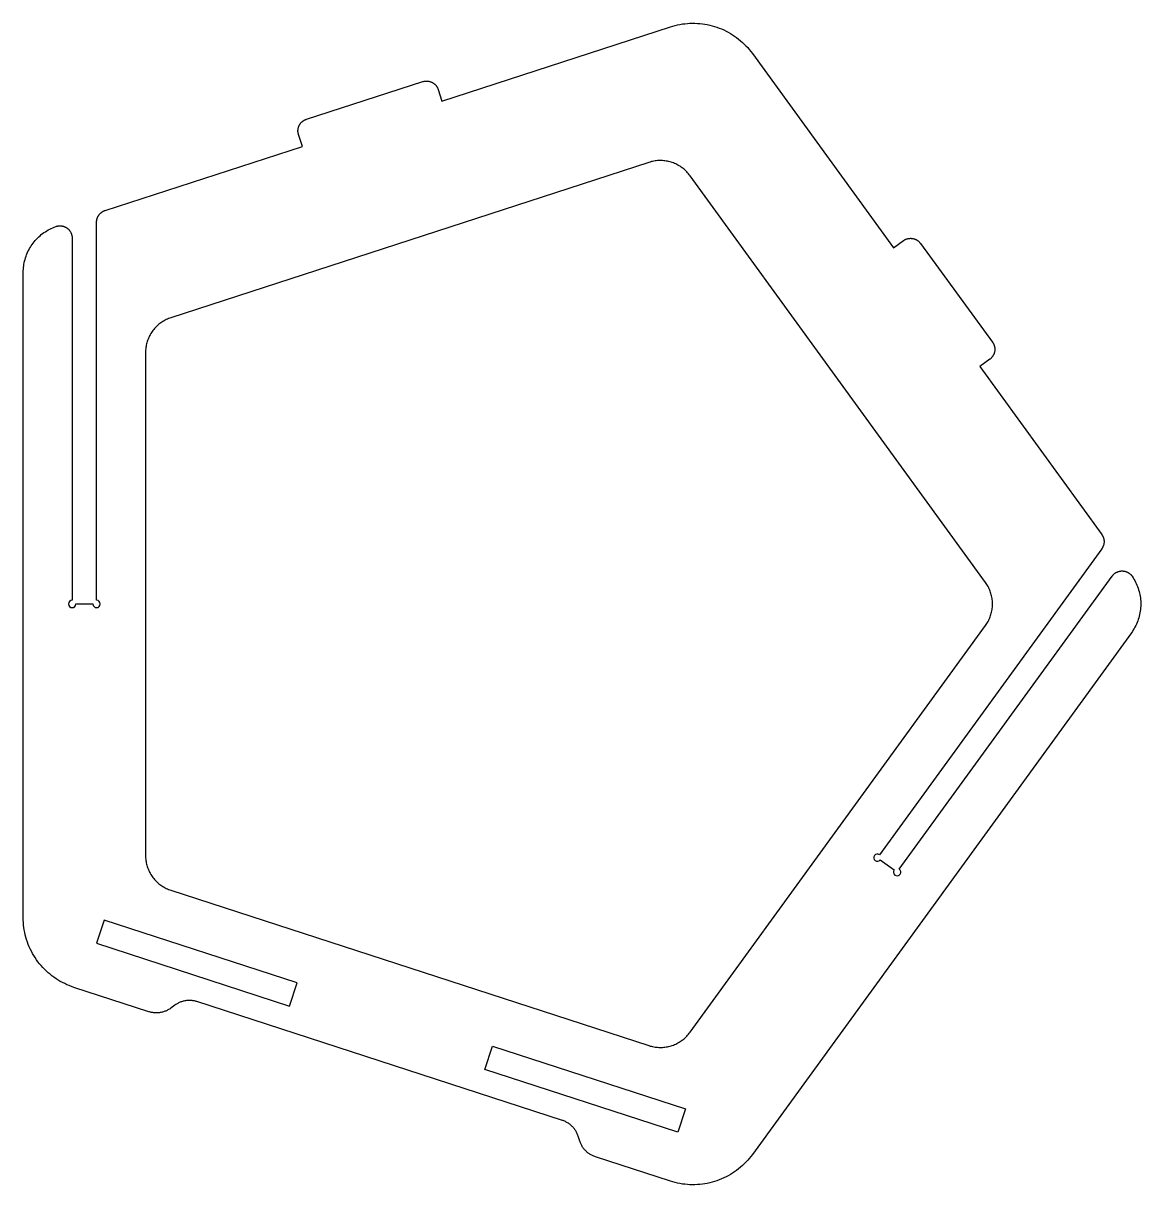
# Model space of a CAD drawing. Extents: x -3751 to -1602, y -44 to 546.
# Drawn here: x -2058.5 to -1601.5, y 70.9 to 545.8 of the extents above; entities that cross this region are included whole.
import ezdxf

# ---------------------------------------------------------------- set-up
doc = ezdxf.new("R2010")
doc.units = 0
doc.layers.add('LAYER_02', color=192, linetype='CONTINUOUS')
doc.layers.add('MAKE2D$VISIBLE$LINES', color=7, linetype='CONTINUOUS')

msp = doc.modelspace()

# ---------------------------------------------------------------- linework, layer by layer
at = {"layer": 'LAYER_02'}
for p, q in [((-1801.64, 489.18), (-1802.13, 489.04)), ((-1801.14, 489.29), (-1801.64, 489.18)), ((-1800.64, 489.39), (-1801.14, 489.29)), ((-1800.14, 489.47), (-1800.64, 489.39)), ((-1799.64, 489.54), (-1800.14, 489.47)), ((-1799.13, 489.59), (-1799.64, 489.54)), ((-1798.62, 489.62), (-1799.13, 489.59)), ((-1798.11, 489.63), (-1798.62, 489.62)), ((-1797.6, 489.62), (-1798.11, 489.63)), ((-1797.09, 489.6), (-1797.6, 489.62)), ((-1796.59, 489.56), (-1797.09, 489.6)), ((-1796.08, 489.51), (-1796.59, 489.56)), ((-1795.57, 489.43), (-1796.08, 489.51)), ((-1795.07, 489.34), (-1795.57, 489.43)), ((-1794.58, 489.24), (-1795.07, 489.34)), ((-1794.08, 489.11), (-1794.58, 489.24)), ((-1802.62, 488.9), (-1998.11, 425.38)), ((-1802.13, 489.04), (-1802.62, 488.9)), ((-1793.59, 488.97), (-1794.08, 489.11)), ((-1793.11, 488.81), (-1793.59, 488.97)), ((-1792.63, 488.64), (-1793.11, 488.81)), ((-1792.16, 488.45), (-1792.63, 488.64)), ((-1791.69, 488.25), (-1792.16, 488.45)), ((-1791.23, 488.02), (-1791.69, 488.25)), ((-1790.78, 487.79), (-1791.23, 488.02)), ((-1790.34, 487.53), (-1790.78, 487.79)), ((-1789.9, 487.27), (-1790.34, 487.53)), ((-1789.48, 486.99), (-1789.9, 487.27)), ((-1789.06, 486.69), (-1789.48, 486.99)), ((-1788.66, 486.38), (-1789.06, 486.69)), ((-1788.27, 486.06), (-1788.66, 486.38)), ((-1787.88, 485.72), (-1788.27, 486.06)), ((-1787.51, 485.37), (-1787.88, 485.72)), ((-1787.15, 485.01), (-1787.51, 485.37)), ((-1786.81, 484.64), (-1787.15, 485.01)), ((-1786.48, 484.25), (-1786.81, 484.64)), ((-1786.16, 483.85), (-1786.48, 484.25)), ((-1785.85, 483.45), (-1786.16, 483.85)), ((-1665.03, 317.15), (-1785.85, 483.45)), ((-2003, 422.7), (-2003.38, 422.37)), ((-2002.6, 423.02), (-2003, 422.7)), ((-2002.19, 423.32), (-2002.6, 423.02)), ((-2001.77, 423.61), (-2002.19, 423.32)), ((-2001.34, 423.88), (-2001.77, 423.61)), ((-2000.9, 424.14), (-2001.34, 423.88)), ((-2000.45, 424.39), (-2000.9, 424.14)), ((-2000, 424.62), (-2000.45, 424.39)), ((-1999.54, 424.83), (-2000, 424.62)), ((-1999.07, 425.03), (-1999.54, 424.83)), ((-1998.59, 425.21), (-1999.07, 425.03)), ((-1998.11, 425.38), (-1998.59, 425.21)), ((-2006.81, 417.98), (-2007.03, 417.52)), ((-2006.57, 418.43), (-2006.81, 417.98)), ((-2006.31, 418.87), (-2006.57, 418.43)), ((-2006.04, 419.3), (-2006.31, 418.87)), ((-2005.76, 419.72), (-2006.04, 419.3)), ((-2005.46, 420.13), (-2005.76, 419.72)), ((-2005.14, 420.53), (-2005.46, 420.13)), ((-2004.82, 420.93), (-2005.14, 420.53)), ((-2004.48, 421.31), (-2004.82, 420.93)), ((-2004.12, 421.67), (-2004.48, 421.31)), ((-2003.76, 422.03), (-2004.12, 421.67)), ((-2003.38, 422.37), (-2003.76, 422.03)), ((-2008.34, 413.14), (-2008.4, 412.64)), ((-2008.26, 413.65), (-2008.34, 413.14)), ((-2008.16, 414.15), (-2008.26, 413.65)), ((-2008.05, 414.64), (-2008.16, 414.15)), ((-2007.92, 415.14), (-2008.05, 414.64)), ((-2007.78, 415.63), (-2007.92, 415.14)), ((-2007.62, 416.11), (-2007.78, 415.63)), ((-2007.44, 416.59), (-2007.62, 416.11)), ((-2007.24, 417.06), (-2007.44, 416.59)), ((-2007.03, 417.52), (-2007.24, 417.06)), ((-2008.46, 411.62), (-2008.47, 411.11)), ((-2008.47, 411.11), (-2008.47, 205.56)), ((-2008.44, 412.13), (-2008.46, 411.62)), ((-2008.4, 412.64), (-2008.44, 412.13)), ((-1664.74, 316.74), (-1665.03, 317.15)), ((-1664.46, 316.31), (-1664.74, 316.74)), ((-1664.2, 315.87), (-1664.46, 316.31)), ((-1663.95, 315.43), (-1664.2, 315.87)), ((-1663.71, 314.98), (-1663.95, 315.43)), ((-1663.5, 314.52), (-1663.71, 314.98)), ((-1663.29, 314.05), (-1663.5, 314.52)), ((-1663.11, 313.57), (-1663.29, 314.05)), ((-1662.94, 313.09), (-1663.11, 313.57)), ((-1662.79, 312.61), (-1662.94, 313.09)), ((-1662.65, 312.12), (-1662.79, 312.61)), ((-1662.53, 311.62), (-1662.65, 312.12)), ((-1662.43, 311.12), (-1662.53, 311.62)), ((-1662.34, 310.62), (-1662.43, 311.12)), ((-1662.27, 310.12), (-1662.34, 310.62)), ((-1662.22, 309.61), (-1662.27, 310.12)), ((-1662.18, 309.1), (-1662.22, 309.61)), ((-1662.17, 308.59), (-1662.18, 309.1)), ((-1662.94, 303.58), (-1662.79, 304.07)), ((-1662.79, 304.07), (-1662.65, 304.56)), ((-1662.65, 304.56), (-1662.53, 305.05)), ((-1662.53, 305.05), (-1662.43, 305.55)), ((-1662.43, 305.55), (-1662.34, 306.05)), ((-1662.34, 306.05), (-1662.27, 306.56)), ((-1662.27, 306.56), (-1662.22, 307.06)), ((-1662.22, 307.06), (-1662.18, 307.57)), ((-1662.18, 307.57), (-1662.17, 308.08)), ((-1662.17, 308.08), (-1662.17, 308.59)), ((-1785.85, 133.23), (-1665.03, 299.52)), ((-1665.03, 299.52), (-1664.74, 299.94)), ((-1664.74, 299.94), (-1664.46, 300.36)), ((-1664.46, 300.36), (-1664.2, 300.8)), ((-1664.2, 300.8), (-1663.95, 301.24)), ((-1663.95, 301.24), (-1663.71, 301.7)), ((-1663.71, 301.7), (-1663.5, 302.16)), ((-1663.5, 302.16), (-1663.29, 302.63)), ((-1663.29, 302.63), (-1663.11, 303.1)), ((-1663.11, 303.1), (-1662.94, 303.58)), ((-2008.47, 205.56), (-2008.46, 205.05)), ((-2008.46, 205.05), (-2008.44, 204.54)), ((-2008.44, 204.54), (-2008.4, 204.04)), ((-2008.4, 204.04), (-2008.34, 203.53)), ((-2008.34, 203.53), (-2008.26, 203.03)), ((-2008.26, 203.03), (-2008.16, 202.53)), ((-2008.16, 202.53), (-2008.05, 202.03)), ((-2008.05, 202.03), (-2007.92, 201.54)), ((-2007.92, 201.54), (-2007.78, 201.05)), ((-2007.78, 201.05), (-2007.62, 200.56)), ((-2007.62, 200.56), (-2007.44, 200.09)), ((-2007.44, 200.09), (-2007.24, 199.62)), ((-2007.24, 199.62), (-2007.03, 199.15)), ((-2007.03, 199.15), (-2006.81, 198.7)), ((-2006.81, 198.7), (-2006.57, 198.25)), ((-2006.57, 198.25), (-2006.31, 197.81)), ((-2006.31, 197.81), (-2006.04, 197.37)), ((-2006.04, 197.37), (-2005.76, 196.95)), ((-2005.76, 196.95), (-2005.46, 196.54)), ((-2005.46, 196.54), (-2005.14, 196.14)), ((-2005.14, 196.14), (-2004.82, 195.75)), ((-2004.82, 195.75), (-2004.48, 195.37)), ((-2004.48, 195.37), (-2004.12, 195)), ((-2004.12, 195), (-2003.76, 194.64)), ((-2003.76, 194.64), (-2003.38, 194.3)), ((-2003.38, 194.3), (-2003, 193.97)), ((-2003, 193.97), (-2002.6, 193.66)), ((-2002.6, 193.66), (-2002.19, 193.35)), ((-2002.19, 193.35), (-2001.77, 193.06)), ((-2001.77, 193.06), (-2001.34, 192.79)), ((-2001.34, 192.79), (-2000.9, 192.53)), ((-2000.9, 192.53), (-2000.45, 192.28)), ((-2000.45, 192.28), (-2000, 192.06)), ((-2000, 192.06), (-1999.54, 191.84)), ((-1999.54, 191.84), (-1999.07, 191.64)), ((-1999.07, 191.64), (-1998.59, 191.46)), ((-1998.59, 191.46), (-1998.11, 191.3)), ((-1998.11, 191.3), (-1802.62, 127.78)), ((-2025.38, 179.13), (-2028.47, 169.62)), ((-1946.45, 153.48), (-2025.38, 179.13)), ((-2028.47, 169.62), (-1949.54, 143.97)), ((-1949.54, 143.97), (-1946.45, 153.48)), ((-1786.16, 132.82), (-1785.85, 133.23)), ((-1792.63, 128.03), (-1792.16, 128.22)), ((-1792.16, 128.22), (-1791.69, 128.43)), ((-1791.69, 128.43), (-1791.23, 128.65)), ((-1791.23, 128.65), (-1790.78, 128.89)), ((-1790.78, 128.89), (-1790.34, 129.14)), ((-1790.34, 129.14), (-1789.9, 129.41)), ((-1789.9, 129.41), (-1789.48, 129.69)), ((-1789.48, 129.69), (-1789.06, 129.98)), ((-1789.06, 129.98), (-1788.66, 130.29)), ((-1788.66, 130.29), (-1788.27, 130.62)), ((-1788.27, 130.62), (-1787.88, 130.95)), ((-1787.88, 130.95), (-1787.51, 131.3)), ((-1787.51, 131.3), (-1787.15, 131.66)), ((-1787.15, 131.66), (-1786.81, 132.04)), ((-1786.81, 132.04), (-1786.48, 132.42)), ((-1786.48, 132.42), (-1786.16, 132.82)), ((-1869.73, 118.04), (-1866.64, 127.55)), ((-1866.64, 127.55), (-1787.71, 101.9)), ((-1802.62, 127.78), (-1802.13, 127.63)), ((-1802.13, 127.63), (-1801.64, 127.5)), ((-1801.64, 127.5), (-1801.14, 127.38)), ((-1801.14, 127.38), (-1800.64, 127.28)), ((-1800.64, 127.28), (-1800.14, 127.2)), ((-1800.14, 127.2), (-1799.64, 127.13)), ((-1799.64, 127.13), (-1799.13, 127.09)), ((-1799.13, 127.09), (-1798.62, 127.06)), ((-1798.62, 127.06), (-1798.11, 127.04)), ((-1798.11, 127.04), (-1797.6, 127.05)), ((-1797.6, 127.05), (-1797.09, 127.07)), ((-1797.09, 127.07), (-1796.59, 127.11)), ((-1796.59, 127.11), (-1796.08, 127.17)), ((-1796.08, 127.17), (-1795.57, 127.24)), ((-1795.57, 127.24), (-1795.07, 127.33)), ((-1795.07, 127.33), (-1794.58, 127.44)), ((-1794.58, 127.44), (-1794.08, 127.56)), ((-1794.08, 127.56), (-1793.59, 127.7)), ((-1793.59, 127.7), (-1793.11, 127.86)), ((-1793.11, 127.86), (-1792.63, 128.03)), ((-1790.8, 92.39), (-1869.73, 118.04)), ((-1787.71, 101.9), (-1790.8, 92.39))]:
    msp.add_line(p, q, dxfattribs=at)
at = {"layer": 'MAKE2D$VISIBLE$LINES'}
for p, q in [((-1887.28, 513.96), (-1793.89, 544.31)), ((-1793.89, 544.31), (-1792.91, 544.6)), ((-1792.91, 544.6), (-1791.93, 544.87)), ((-1791.93, 544.87), (-1790.94, 545.1)), ((-1790.94, 545.1), (-1789.94, 545.3)), ((-1789.94, 545.3), (-1788.93, 545.46)), ((-1788.93, 545.46), (-1787.92, 545.59)), ((-1787.92, 545.59), (-1786.91, 545.69)), ((-1786.91, 545.69), (-1785.89, 545.75)), ((-1785.89, 545.75), (-1784.87, 545.77)), ((-1784.87, 545.77), (-1783.85, 545.76)), ((-1783.85, 545.76), (-1782.83, 545.72)), ((-1782.83, 545.72), (-1781.82, 545.64)), ((-1781.82, 545.64), (-1780.8, 545.53)), ((-1780.8, 545.53), (-1779.8, 545.39)), ((-1779.8, 545.39), (-1778.79, 545.2)), ((-1778.79, 545.2), (-1777.8, 544.99)), ((-1777.8, 544.99), (-1776.81, 544.74)), ((-1776.81, 544.74), (-1775.83, 544.46)), ((-1775.83, 544.46), (-1774.86, 544.14)), ((-1774.86, 544.14), (-1773.9, 543.8)), ((-1773.9, 543.8), (-1772.96, 543.42)), ((-1772.96, 543.42), (-1772.03, 543.01)), ((-1772.03, 543.01), (-1771.11, 542.56)), ((-1771.11, 542.56), (-1770.21, 542.09)), ((-1770.21, 542.09), (-1769.32, 541.58)), ((-1769.32, 541.58), (-1768.45, 541.05)), ((-1768.45, 541.05), (-1767.61, 540.49)), ((-1767.61, 540.49), (-1766.78, 539.89)), ((-1766.78, 539.89), (-1765.97, 539.27)), ((-1765.97, 539.27), (-1765.18, 538.63)), ((-1765.18, 538.63), (-1764.42, 537.96)), ((-1764.42, 537.96), (-1763.67, 537.26)), ((-1763.67, 537.26), (-1762.96, 536.53)), ((-1762.96, 536.53), (-1762.26, 535.79)), ((-1762.26, 535.79), (-1761.6, 535.01)), ((-1761.6, 535.01), (-1760.96, 534.22)), ((-1760.96, 534.22), (-1760.34, 533.41)), ((-1760.34, 533.41), (-1702.62, 453.96)), ((-1942.68, 506.52), (-1895.1, 521.89)), ((-1895.1, 521.89), (-1894.94, 521.94)), ((-1894.94, 521.94), (-1894.77, 521.99)), ((-1894.77, 521.99), (-1894.61, 522.02)), ((-1894.61, 522.02), (-1894.44, 522.06)), ((-1894.44, 522.06), (-1894.27, 522.08)), ((-1894.27, 522.08), (-1894.1, 522.1)), ((-1894.1, 522.1), (-1893.93, 522.12)), ((-1893.93, 522.12), (-1893.76, 522.13)), ((-1893.76, 522.13), (-1893.59, 522.13)), ((-1893.59, 522.13), (-1893.42, 522.13)), ((-1893.42, 522.13), (-1893.25, 522.12)), ((-1893.25, 522.12), (-1893.08, 522.11)), ((-1893.08, 522.11), (-1892.91, 522.09)), ((-1892.91, 522.09), (-1892.74, 522.07)), ((-1892.74, 522.07), (-1892.57, 522.03)), ((-1892.57, 522.03), (-1892.4, 522)), ((-1892.4, 522), (-1892.24, 521.96)), ((-1892.24, 521.96), (-1892.08, 521.91)), ((-1892.08, 521.91), (-1891.91, 521.85)), ((-1891.91, 521.85), (-1891.75, 521.79)), ((-1891.75, 521.79), (-1891.59, 521.73)), ((-1891.59, 521.73), (-1891.44, 521.66)), ((-1891.44, 521.66), (-1891.29, 521.58)), ((-1891.29, 521.58), (-1891.14, 521.5)), ((-1891.14, 521.5), (-1890.99, 521.42)), ((-1890.99, 521.42), (-1890.84, 521.33)), ((-1890.84, 521.33), (-1890.7, 521.23)), ((-1890.7, 521.23), (-1890.56, 521.13)), ((-1890.56, 521.13), (-1890.43, 521.03)), ((-1890.43, 521.03), (-1890.3, 520.92)), ((-1890.3, 520.92), (-1890.17, 520.81)), ((-1890.17, 520.81), (-1890.05, 520.69)), ((-1890.05, 520.69), (-1889.93, 520.57)), ((-1889.93, 520.57), (-1889.81, 520.44)), ((-1889.81, 520.44), (-1889.7, 520.31)), ((-1889.7, 520.31), (-1889.59, 520.18)), ((-1889.59, 520.18), (-1889.49, 520.04)), ((-1889.49, 520.04), (-1889.4, 519.9)), ((-1889.4, 519.9), (-1889.3, 519.75)), ((-1889.3, 519.75), (-1889.22, 519.61)), ((-1889.22, 519.61), (-1889.14, 519.46)), ((-1889.14, 519.46), (-1889.06, 519.3)), ((-1889.06, 519.3), (-1888.99, 519.15)), ((-1888.99, 519.15), (-1888.92, 518.99)), ((-1888.92, 518.99), (-1888.86, 518.83)), ((-1888.86, 518.83), (-1888.81, 518.67)), ((-1888.81, 518.67), (-1887.28, 513.96)), ((-1945.91, 503.25), (-1945.86, 503.41)), ((-1945.86, 503.41), (-1945.8, 503.57)), ((-1945.8, 503.57), (-1945.74, 503.73)), ((-1945.74, 503.73), (-1945.67, 503.88)), ((-1945.67, 503.88), (-1945.59, 504.04)), ((-1945.59, 504.04), (-1945.51, 504.19)), ((-1945.51, 504.19), (-1945.43, 504.34)), ((-1945.43, 504.34), (-1945.34, 504.48)), ((-1945.34, 504.48), (-1945.24, 504.62)), ((-1945.24, 504.62), (-1945.14, 504.76)), ((-1945.14, 504.76), (-1945.04, 504.9)), ((-1945.04, 504.9), (-1944.93, 505.03)), ((-1944.93, 505.03), (-1944.81, 505.15)), ((-1944.81, 505.15), (-1944.7, 505.28)), ((-1944.7, 505.28), (-1944.57, 505.4)), ((-1944.57, 505.4), (-1944.45, 505.51)), ((-1944.45, 505.51), (-1944.32, 505.62)), ((-1944.32, 505.62), (-1944.18, 505.73)), ((-1944.18, 505.73), (-1944.05, 505.83)), ((-1944.05, 505.83), (-1943.91, 505.93)), ((-1943.91, 505.93), (-1943.76, 506.02)), ((-1943.76, 506.02), (-1943.61, 506.11)), ((-1943.61, 506.11), (-1943.46, 506.19)), ((-1943.46, 506.19), (-1943.31, 506.26)), ((-1943.31, 506.26), (-1943.16, 506.34)), ((-1943.16, 506.34), (-1943, 506.4)), ((-1943, 506.4), (-1942.84, 506.46)), ((-1942.84, 506.46), (-1942.68, 506.52)), ((-1946.14, 501.91), (-1946.13, 502.08)), ((-1946.14, 501.73), (-1946.14, 501.91)), ((-1946.14, 501.56), (-1946.14, 501.73)), ((-1946.13, 501.39), (-1946.14, 501.56)), ((-1946.13, 502.08), (-1946.12, 502.25)), ((-1946.11, 501.22), (-1946.13, 501.39)), ((-1946.12, 502.25), (-1946.1, 502.42)), ((-1946.09, 501.05), (-1946.11, 501.22)), ((-1946.1, 502.42), (-1946.07, 502.58)), ((-1946.06, 500.89), (-1946.09, 501.05)), ((-1946.07, 502.58), (-1946.04, 502.75)), ((-1946.03, 500.72), (-1946.06, 500.89)), ((-1946.04, 502.75), (-1946.01, 502.92)), ((-1945.99, 500.55), (-1946.03, 500.72)), ((-1946.01, 502.92), (-1945.96, 503.08)), ((-1945.95, 500.39), (-1945.99, 500.55)), ((-1945.96, 503.08), (-1945.91, 503.25)), ((-1945.9, 500.22), (-1945.95, 500.39)), ((-1944.35, 495.42), (-1945.9, 500.22)), ((-2025.02, 469.21), (-1944.35, 495.42)), ((-2028.4, 465.3), (-2028.37, 465.46)), ((-2028.37, 465.46), (-2028.33, 465.63)), ((-2028.33, 465.63), (-2028.29, 465.79)), ((-2028.29, 465.79), (-2028.24, 465.96)), ((-2028.24, 465.96), (-2028.19, 466.12)), ((-2028.19, 466.12), (-2028.13, 466.28)), ((-2028.13, 466.28), (-2028.06, 466.43)), ((-2028.06, 466.43), (-2027.99, 466.59)), ((-2027.99, 466.59), (-2027.92, 466.74)), ((-2027.92, 466.74), (-2027.84, 466.89)), ((-2027.84, 466.89), (-2027.75, 467.04)), ((-2027.75, 467.04), (-2027.66, 467.18)), ((-2027.66, 467.18), (-2027.57, 467.32)), ((-2027.57, 467.32), (-2027.47, 467.46)), ((-2027.47, 467.46), (-2027.36, 467.59)), ((-2027.36, 467.59), (-2027.25, 467.72)), ((-2027.25, 467.72), (-2027.14, 467.85)), ((-2027.14, 467.85), (-2027.02, 467.97)), ((-2027.02, 467.97), (-2026.9, 468.09)), ((-2026.9, 468.09), (-2026.78, 468.2)), ((-2026.78, 468.2), (-2026.65, 468.31)), ((-2026.65, 468.31), (-2026.51, 468.42)), ((-2026.51, 468.42), (-2026.38, 468.52)), ((-2026.38, 468.52), (-2026.24, 468.62)), ((-2026.24, 468.62), (-2026.09, 468.71)), ((-2026.09, 468.71), (-2025.95, 468.8)), ((-2025.95, 468.8), (-2025.8, 468.88)), ((-2025.8, 468.88), (-2025.65, 468.95)), ((-2025.65, 468.95), (-2025.49, 469.03)), ((-2025.49, 469.03), (-2025.34, 469.09)), ((-2025.34, 469.09), (-2025.18, 469.15)), ((-2025.18, 469.15), (-2025.02, 469.21)), ((-2049.42, 460.54), (-2048.84, 460.91)), ((-2048.84, 460.91), (-2048.25, 461.25)), ((-2048.25, 461.25), (-2047.65, 461.58)), ((-2047.65, 461.58), (-2047.04, 461.88)), ((-2047.04, 461.88), (-2046.41, 462.16)), ((-2046.41, 462.16), (-2045.78, 462.42)), ((-2045.78, 462.42), (-2045.14, 462.66)), ((-2045.14, 462.66), (-2044.98, 462.72)), ((-2044.98, 462.72), (-2044.81, 462.77)), ((-2044.81, 462.77), (-2044.64, 462.81)), ((-2044.64, 462.81), (-2044.47, 462.85)), ((-2044.47, 462.85), (-2044.3, 462.88)), ((-2044.3, 462.88), (-2044.13, 462.9)), ((-2044.13, 462.9), (-2043.96, 462.92)), ((-2043.96, 462.92), (-2043.78, 462.94)), ((-2043.78, 462.94), (-2043.61, 462.95)), ((-2043.61, 462.95), (-2043.44, 462.95)), ((-2043.44, 462.95), (-2043.26, 462.94)), ((-2043.26, 462.94), (-2043.09, 462.93)), ((-2043.09, 462.93), (-2042.92, 462.92)), ((-2042.92, 462.92), (-2042.74, 462.89)), ((-2042.74, 462.89), (-2042.57, 462.87)), ((-2042.57, 462.87), (-2042.4, 462.83)), ((-2042.4, 462.83), (-2042.23, 462.79)), ((-2042.23, 462.79), (-2042.07, 462.75)), ((-2042.07, 462.75), (-2041.9, 462.69)), ((-2041.9, 462.69), (-2041.74, 462.64)), ((-2041.74, 462.64), (-2041.57, 462.57)), ((-2041.57, 462.57), (-2041.41, 462.5)), ((-2041.41, 462.5), (-2041.26, 462.43)), ((-2041.26, 462.43), (-2041.1, 462.35)), ((-2041.1, 462.35), (-2040.95, 462.27)), ((-2040.95, 462.27), (-2040.8, 462.18)), ((-2040.8, 462.18), (-2040.66, 462.08)), ((-2040.66, 462.08), (-2040.52, 461.98)), ((-2040.52, 461.98), (-2040.38, 461.87)), ((-2040.38, 461.87), (-2040.24, 461.76)), ((-2040.24, 461.76), (-2040.11, 461.65)), ((-2040.11, 461.65), (-2039.99, 461.53)), ((-2039.99, 461.53), (-2039.86, 461.41)), ((-2039.86, 461.41), (-2039.75, 461.28)), ((-2039.75, 461.28), (-2039.63, 461.15)), ((-2039.63, 461.15), (-2039.52, 461.01)), ((-2039.52, 461.01), (-2039.42, 460.87)), ((-2039.42, 460.87), (-2039.32, 460.73)), ((-2039.32, 460.73), (-2039.23, 460.59)), ((-2028.47, 464.62), (-2028.46, 464.79)), ((-2028.47, 464.45), (-2028.47, 464.62)), ((-2028.47, 309.84), (-2028.47, 464.45)), ((-2028.46, 464.79), (-2028.45, 464.96)), ((-2028.45, 464.96), (-2028.43, 465.13)), ((-2028.43, 465.13), (-2028.4, 465.3)), ((-2054.8, 455.35), (-2054.4, 455.9)), ((-2054.4, 455.9), (-2053.98, 456.44)), ((-2053.98, 456.44), (-2053.54, 456.96)), ((-2053.54, 456.96), (-2053.08, 457.47)), ((-2053.08, 457.47), (-2052.6, 457.96)), ((-2052.6, 457.96), (-2052.11, 458.44)), ((-2052.11, 458.44), (-2051.6, 458.9)), ((-2051.6, 458.9), (-2051.08, 459.34)), ((-2051.08, 459.34), (-2050.54, 459.76)), ((-2050.54, 459.76), (-2049.99, 460.16)), ((-2049.99, 460.16), (-2049.42, 460.54)), ((-2039.23, 460.59), (-2039.14, 460.44)), ((-2039.14, 460.44), (-2039.05, 460.28)), ((-2039.05, 460.28), (-2038.97, 460.13)), ((-2038.97, 460.13), (-2038.9, 459.97)), ((-2038.9, 459.97), (-2038.83, 459.81)), ((-2038.83, 459.81), (-2038.77, 459.65)), ((-2038.77, 459.65), (-2038.72, 459.49)), ((-2038.72, 459.49), (-2038.67, 459.32)), ((-2038.67, 459.32), (-2038.62, 459.15)), ((-2038.62, 459.15), (-2038.58, 458.98)), ((-2038.58, 458.98), (-2038.55, 458.81)), ((-2038.55, 458.81), (-2038.52, 458.64)), ((-2038.52, 458.64), (-2038.5, 458.47)), ((-2038.5, 458.47), (-2038.49, 458.3)), ((-2038.49, 458.3), (-2038.48, 458.12)), ((-2038.48, 458.12), (-2038.47, 457.95)), ((-2038.47, 457.95), (-2038.47, 309.84)), ((-1702.62, 453.96), (-1698.62, 456.88)), ((-1698.62, 456.88), (-1698.48, 456.97)), ((-1698.48, 456.97), (-1698.34, 457.07)), ((-1698.34, 457.07), (-1698.19, 457.16)), ((-1698.19, 457.16), (-1698.04, 457.24)), ((-1698.04, 457.24), (-1697.89, 457.32)), ((-1697.89, 457.32), (-1697.74, 457.39)), ((-1697.74, 457.39), (-1697.58, 457.46)), ((-1697.58, 457.46), (-1697.42, 457.52)), ((-1697.42, 457.52), (-1697.26, 457.58)), ((-1697.26, 457.58), (-1697.1, 457.63)), ((-1697.1, 457.63), (-1696.93, 457.68)), ((-1696.93, 457.68), (-1696.77, 457.72)), ((-1696.77, 457.72), (-1696.6, 457.75)), ((-1696.6, 457.75), (-1696.43, 457.78)), ((-1696.43, 457.78), (-1696.26, 457.8)), ((-1696.26, 457.8), (-1696.09, 457.82)), ((-1696.09, 457.82), (-1695.92, 457.83)), ((-1695.92, 457.83), (-1695.75, 457.84)), ((-1695.75, 457.84), (-1695.58, 457.84)), ((-1695.58, 457.84), (-1695.41, 457.83)), ((-1695.41, 457.83), (-1695.24, 457.82)), ((-1695.24, 457.82), (-1695.07, 457.8)), ((-1695.07, 457.8), (-1694.9, 457.78)), ((-1694.9, 457.78), (-1694.73, 457.75)), ((-1694.73, 457.75), (-1694.57, 457.71)), ((-1694.57, 457.71), (-1694.4, 457.67)), ((-1694.4, 457.67), (-1694.24, 457.62)), ((-1694.24, 457.62), (-1694.07, 457.57)), ((-1694.07, 457.57), (-1693.91, 457.52)), ((-1693.91, 457.52), (-1693.75, 457.45)), ((-1693.75, 457.45), (-1693.6, 457.38)), ((-1693.6, 457.38), (-1693.44, 457.31)), ((-1693.44, 457.31), (-1693.29, 457.23)), ((-1693.29, 457.23), (-1693.14, 457.15)), ((-1693.14, 457.15), (-1693, 457.06)), ((-1693, 457.06), (-1692.86, 456.96)), ((-1692.86, 456.96), (-1692.72, 456.87)), ((-1692.72, 456.87), (-1692.58, 456.76)), ((-1692.58, 456.76), (-1692.45, 456.65)), ((-1692.45, 456.65), (-1692.32, 456.54)), ((-1692.32, 456.54), (-1692.2, 456.43)), ((-1692.2, 456.43), (-1692.07, 456.3)), ((-1692.07, 456.3), (-1691.96, 456.18)), ((-1691.96, 456.18), (-1691.85, 456.05)), ((-1691.85, 456.05), (-1691.74, 455.92)), ((-1691.74, 455.92), (-1691.64, 455.78)), ((-2057.32, 450.51), (-2057.08, 451.15)), ((-2057.08, 451.15), (-2056.81, 451.78)), ((-2056.81, 451.78), (-2056.53, 452.41)), ((-2056.53, 452.41), (-2056.23, 453.02)), ((-2056.23, 453.02), (-2055.9, 453.62)), ((-2055.9, 453.62), (-2055.55, 454.21)), ((-2055.55, 454.21), (-2055.19, 454.79)), ((-2055.19, 454.79), (-2054.8, 455.35)), ((-1691.64, 455.78), (-1662.18, 415.38)), ((-2058.37, 445.85), (-2058.29, 446.53)), ((-2058.29, 446.53), (-2058.18, 447.21)), ((-2058.18, 447.21), (-2058.05, 447.88)), ((-2058.05, 447.88), (-2057.9, 448.55)), ((-2057.9, 448.55), (-2057.73, 449.21)), ((-2057.73, 449.21), (-2057.53, 449.86)), ((-2057.53, 449.86), (-2057.32, 450.51)), ((-2058.47, 443.81), (-2058.46, 444.49)), ((-2058.47, 180.13), (-2058.47, 443.81)), ((-2058.46, 444.49), (-2058.43, 445.17)), ((-2058.43, 445.17), (-2058.37, 445.85)), ((-1662.18, 415.38), (-1662.08, 415.24)), ((-1662.08, 415.24), (-1661.99, 415.1)), ((-1661.99, 415.1), (-1661.9, 414.95)), ((-1661.9, 414.95), (-1661.82, 414.8)), ((-1661.82, 414.8), (-1661.74, 414.65)), ((-1661.74, 414.65), (-1661.67, 414.5)), ((-1661.67, 414.5), (-1661.6, 414.34)), ((-1661.6, 414.34), (-1661.54, 414.18)), ((-1661.54, 414.18), (-1661.48, 414.02)), ((-1661.48, 414.02), (-1661.43, 413.86)), ((-1661.43, 413.86), (-1661.38, 413.69)), ((-1661.38, 413.69), (-1661.34, 413.53)), ((-1661.34, 413.53), (-1661.31, 413.36)), ((-1661.31, 413.36), (-1661.28, 413.19)), ((-1661.28, 413.19), (-1661.26, 413.02)), ((-1663.28, 408.39), (-1667.36, 405.42)), ((-1663.14, 408.5), (-1663.28, 408.39)), ((-1663.01, 408.6), (-1663.14, 408.5)), ((-1662.88, 408.72), (-1663.01, 408.6)), ((-1662.75, 408.83), (-1662.88, 408.72)), ((-1662.63, 408.95), (-1662.75, 408.83)), ((-1662.51, 409.08), (-1662.63, 408.95)), ((-1662.4, 409.21), (-1662.51, 409.08)), ((-1662.29, 409.34), (-1662.4, 409.21)), ((-1662.19, 409.47), (-1662.29, 409.34)), ((-1662.09, 409.61), (-1662.19, 409.47)), ((-1662, 409.76), (-1662.09, 409.61)), ((-1661.91, 409.9), (-1662, 409.76)), ((-1661.83, 410.05), (-1661.91, 409.9)), ((-1661.75, 410.2), (-1661.83, 410.05)), ((-1661.67, 410.36), (-1661.75, 410.2)), ((-1661.6, 410.51), (-1661.67, 410.36)), ((-1661.54, 410.67), (-1661.6, 410.51)), ((-1661.48, 410.83), (-1661.54, 410.67)), ((-1661.43, 410.99), (-1661.48, 410.83)), ((-1661.39, 411.16), (-1661.43, 410.99)), ((-1661.35, 411.32), (-1661.39, 411.16)), ((-1661.31, 411.49), (-1661.35, 411.32)), ((-1661.28, 411.66), (-1661.31, 411.49)), ((-1661.26, 411.83), (-1661.28, 411.66)), ((-1661.26, 413.02), (-1661.24, 412.85)), ((-1661.24, 412), (-1661.26, 411.83)), ((-1661.24, 412.85), (-1661.23, 412.68)), ((-1661.23, 412.17), (-1661.24, 412)), ((-1661.23, 412.68), (-1661.22, 412.51)), ((-1661.22, 412.34), (-1661.23, 412.17)), ((-1661.22, 412.51), (-1661.22, 412.34)), ((-1667.36, 405.42), (-1617.5, 336.8)), ((-1617.5, 336.8), (-1617.4, 336.66)), ((-1617.4, 336.66), (-1617.31, 336.51)), ((-1617.31, 336.51), (-1617.22, 336.37)), ((-1617.22, 336.37), (-1617.14, 336.22)), ((-1617.14, 336.22), (-1617.06, 336.07)), ((-1617.06, 336.07), (-1616.99, 335.92)), ((-1616.99, 335.92), (-1616.92, 335.76)), ((-1616.92, 335.76), (-1616.86, 335.6)), ((-1616.86, 335.6), (-1616.8, 335.44)), ((-1616.8, 335.44), (-1616.75, 335.28)), ((-1616.75, 332.43), (-1616.8, 332.27)), ((-1616.75, 335.28), (-1616.7, 335.12)), ((-1616.7, 332.6), (-1616.75, 332.43)), ((-1616.7, 335.12), (-1616.66, 334.95)), ((-1616.66, 332.76), (-1616.7, 332.6)), ((-1616.66, 334.95), (-1616.63, 334.78)), ((-1616.63, 332.93), (-1616.66, 332.76)), ((-1616.63, 334.78), (-1616.6, 334.62)), ((-1616.6, 333.1), (-1616.63, 332.93)), ((-1616.6, 334.62), (-1616.58, 334.45)), ((-1616.58, 333.26), (-1616.6, 333.1)), ((-1616.58, 334.45), (-1616.56, 334.28)), ((-1616.56, 333.43), (-1616.58, 333.26)), ((-1616.56, 334.28), (-1616.55, 334.11)), ((-1616.55, 333.6), (-1616.56, 333.43)), ((-1616.55, 334.11), (-1616.54, 333.94)), ((-1616.54, 333.77), (-1616.55, 333.6)), ((-1616.54, 333.94), (-1616.54, 333.77)), ((-1617.5, 330.92), (-1708.38, 205.83)), ((-1617.4, 331.06), (-1617.5, 330.92)), ((-1617.31, 331.2), (-1617.4, 331.06)), ((-1617.22, 331.34), (-1617.31, 331.2)), ((-1617.14, 331.49), (-1617.22, 331.34)), ((-1617.06, 331.64), (-1617.14, 331.49)), ((-1616.99, 331.8), (-1617.06, 331.64)), ((-1616.92, 331.95), (-1616.99, 331.8)), ((-1616.86, 332.11), (-1616.92, 331.95)), ((-1616.8, 332.27), (-1616.86, 332.11)), ((-1700.29, 199.95), (-1613.23, 319.78)), ((-1613.23, 319.78), (-1613.13, 319.92)), ((-1613.13, 319.92), (-1613.02, 320.05)), ((-1613.02, 320.05), (-1612.9, 320.18)), ((-1612.9, 320.18), (-1612.78, 320.31)), ((-1612.78, 320.31), (-1612.66, 320.43)), ((-1612.66, 320.43), (-1612.53, 320.55)), ((-1612.53, 320.55), (-1612.4, 320.67)), ((-1612.4, 320.67), (-1612.27, 320.77)), ((-1612.27, 320.77), (-1612.13, 320.88)), ((-1612.13, 320.88), (-1611.99, 320.98)), ((-1611.99, 320.98), (-1611.84, 321.07)), ((-1611.84, 321.07), (-1611.69, 321.16)), ((-1611.69, 321.16), (-1611.54, 321.25)), ((-1611.54, 321.25), (-1611.39, 321.33)), ((-1611.39, 321.33), (-1611.23, 321.4)), ((-1611.23, 321.4), (-1611.07, 321.47)), ((-1611.07, 321.47), (-1610.91, 321.53)), ((-1610.91, 321.53), (-1610.74, 321.59)), ((-1610.74, 321.59), (-1610.58, 321.64)), ((-1610.58, 321.64), (-1610.41, 321.69)), ((-1610.41, 321.69), (-1610.24, 321.73)), ((-1610.24, 321.73), (-1610.07, 321.76)), ((-1610.07, 321.76), (-1609.9, 321.79)), ((-1609.9, 321.79), (-1609.73, 321.81)), ((-1609.73, 321.81), (-1609.55, 321.83)), ((-1609.55, 321.83), (-1609.38, 321.84)), ((-1609.38, 321.84), (-1609.21, 321.84)), ((-1609.21, 321.84), (-1609.03, 321.84)), ((-1609.03, 321.84), (-1608.86, 321.83)), ((-1608.86, 321.83), (-1608.69, 321.81)), ((-1608.69, 321.81), (-1608.51, 321.79)), ((-1608.51, 321.79), (-1608.34, 321.77)), ((-1608.34, 321.77), (-1608.17, 321.74)), ((-1608.17, 321.74), (-1608, 321.7)), ((-1608, 321.7), (-1607.83, 321.65)), ((-1607.83, 321.65), (-1607.67, 321.6)), ((-1607.67, 321.6), (-1607.5, 321.55)), ((-1607.5, 321.55), (-1607.34, 321.49)), ((-1607.34, 321.49), (-1607.18, 321.42)), ((-1607.18, 321.42), (-1607.02, 321.35)), ((-1607.02, 321.35), (-1606.87, 321.27)), ((-1606.87, 321.27), (-1606.72, 321.19)), ((-1606.72, 321.19), (-1606.57, 321.1)), ((-1606.57, 321.1), (-1606.42, 321)), ((-1606.42, 321), (-1606.28, 320.91)), ((-1606.28, 320.91), (-1606.14, 320.8)), ((-1606.14, 320.8), (-1606, 320.69)), ((-1606, 320.69), (-1605.87, 320.58)), ((-1605.87, 320.58), (-1605.74, 320.46)), ((-1605.74, 320.46), (-1605.62, 320.34)), ((-1605.62, 320.34), (-1605.5, 320.22)), ((-1605.5, 320.22), (-1605.38, 320.09)), ((-1605.38, 320.09), (-1605.27, 319.95)), ((-1605.27, 319.95), (-1605.17, 319.81)), ((-1605.17, 319.81), (-1605.07, 319.67)), ((-1605.07, 319.67), (-1604.69, 319.1)), ((-1604.69, 319.1), (-1604.33, 318.52)), ((-1604.33, 318.52), (-1603.99, 317.93)), ((-1603.99, 317.93), (-1603.67, 317.32)), ((-1603.67, 317.32), (-1603.38, 316.7)), ((-1603.38, 316.7), (-1603.1, 316.08)), ((-1603.1, 316.08), (-1602.85, 315.44)), ((-1602.85, 315.44), (-1602.62, 314.8)), ((-1602.62, 314.8), (-1602.41, 314.15)), ((-1602.41, 314.15), (-1602.22, 313.49)), ((-1602.22, 313.49), (-1602.05, 312.83)), ((-1602.05, 312.83), (-1601.91, 312.16)), ((-1601.91, 312.16), (-1601.79, 311.49)), ((-1601.79, 311.49), (-1601.7, 310.81)), ((-1601.7, 310.81), (-1601.62, 310.13)), ((-1601.62, 310.13), (-1601.57, 309.45)), ((-1601.57, 309.45), (-1601.55, 308.76)), ((-1601.55, 308.76), (-1601.54, 308.08)), ((-2036.97, 308.34), (-2029.97, 308.34)), ((-1602.02, 304.01), (-1602.17, 303.35)), ((-1601.88, 304.68), (-1602.02, 304.01)), ((-1601.77, 305.36), (-1601.88, 304.68)), ((-1601.68, 306.03), (-1601.77, 305.36)), ((-1601.61, 306.71), (-1601.68, 306.03)), ((-1601.56, 307.4), (-1601.61, 306.71)), ((-1601.54, 308.08), (-1601.56, 307.4)), ((-1603.6, 299.51), (-1603.91, 298.9)), ((-1603.31, 300.12), (-1603.6, 299.51)), ((-1603.04, 300.75), (-1603.31, 300.12)), ((-1602.79, 301.39), (-1603.04, 300.75)), ((-1602.56, 302.03), (-1602.79, 301.39)), ((-1602.36, 302.69), (-1602.56, 302.03)), ((-1602.17, 303.35), (-1602.36, 302.69)), ((-1605.36, 296.58), (-1760.34, 83.27)), ((-1604.97, 297.14), (-1605.36, 296.58)), ((-1604.6, 297.71), (-1604.97, 297.14)), ((-1604.24, 298.3), (-1604.6, 297.71)), ((-1603.91, 298.9), (-1604.24, 298.3)), ((-1708.05, 203.74), (-1702.38, 199.62)), ((-2058.46, 179.11), (-2058.47, 180.13)), ((-2058.4, 178.1), (-2058.46, 179.11)), ((-2058.32, 177.08), (-2058.4, 178.1)), ((-2058.2, 176.07), (-2058.32, 177.08)), ((-2058.04, 175.06), (-2058.2, 176.07)), ((-2057.85, 174.06), (-2058.04, 175.06)), ((-2057.63, 173.07), (-2057.85, 174.06)), ((-2057.37, 172.08), (-2057.63, 173.07)), ((-2057.08, 171.11), (-2057.37, 172.08)), ((-2056.76, 170.14), (-2057.08, 171.11)), ((-2056.4, 169.18), (-2056.76, 170.14)), ((-2056.02, 168.24), (-2056.4, 169.18)), ((-2055.6, 167.31), (-2056.02, 168.24)), ((-2055.15, 166.4), (-2055.6, 167.31)), ((-2054.66, 165.5), (-2055.15, 166.4)), ((-2054.15, 164.62), (-2054.66, 165.5)), ((-2053.61, 163.76), (-2054.15, 164.62)), ((-2053.04, 162.91), (-2053.61, 163.76)), ((-2052.44, 162.09), (-2053.04, 162.91)), ((-2051.81, 161.29), (-2052.44, 162.09)), ((-2051.16, 160.5), (-2051.81, 161.29)), ((-2050.48, 159.75), (-2051.16, 160.5)), ((-2049.78, 159.01), (-2050.48, 159.75)), ((-2049.05, 158.3), (-2049.78, 159.01)), ((-2048.29, 157.61), (-2049.05, 158.3)), ((-2047.52, 156.95), (-2048.29, 157.61)), ((-2046.72, 156.32), (-2047.52, 156.95)), ((-2045.9, 155.71), (-2046.72, 156.32)), ((-2045.06, 155.14), (-2045.9, 155.71)), ((-2044.2, 154.59), (-2045.06, 155.14)), ((-2043.33, 154.07), (-2044.2, 154.59)), ((-2042.43, 153.58), (-2043.33, 154.07)), ((-2041.52, 153.12), (-2042.43, 153.58)), ((-2040.6, 152.69), (-2041.52, 153.12)), ((-2039.66, 152.3), (-2040.6, 152.69)), ((-2038.71, 151.93), (-2039.66, 152.3)), ((-2037.74, 151.6), (-2038.71, 151.93)), ((-2007.14, 141.66), (-2037.74, 151.6)), ((-1999.02, 142.53), (-1999.31, 142.36)), ((-1998.73, 142.7), (-1999.02, 142.53)), ((-1998.45, 142.88), (-1998.73, 142.7)), ((-1998.17, 143.08), (-1998.45, 142.88)), ((-1996.42, 144.35), (-1998.17, 143.08)), ((-1996.14, 144.55), (-1996.42, 144.35)), ((-1995.86, 144.73), (-1996.14, 144.55)), ((-1995.57, 144.9), (-1995.86, 144.73)), ((-1995.28, 145.07), (-1995.57, 144.9)), ((-1994.98, 145.22), (-1995.28, 145.07)), ((-1994.67, 145.37), (-1994.98, 145.22)), ((-1994.36, 145.5), (-1994.67, 145.37)), ((-1994.05, 145.63), (-1994.36, 145.5)), ((-1993.73, 145.74), (-1994.05, 145.63)), ((-1993.41, 145.84), (-1993.73, 145.74)), ((-1993.09, 145.93), (-1993.41, 145.84)), ((-1992.76, 146.01), (-1993.09, 145.93)), ((-1992.43, 146.08), (-1992.76, 146.01)), ((-1992.1, 146.14), (-1992.43, 146.08)), ((-1991.77, 146.19), (-1992.1, 146.14)), ((-1991.43, 146.22), (-1991.77, 146.19)), ((-1991.1, 146.25), (-1991.43, 146.22)), ((-1990.76, 146.26), (-1991.1, 146.25)), ((-1990.43, 146.26), (-1990.76, 146.26)), ((-1990.09, 146.25), (-1990.43, 146.26)), ((-1989.75, 146.23), (-1990.09, 146.25)), ((-1989.42, 146.2), (-1989.75, 146.23)), ((-1989.08, 146.16), (-1989.42, 146.2)), ((-1988.75, 146.1), (-1989.08, 146.16)), ((-1988.42, 146.04), (-1988.75, 146.1)), ((-1988.09, 145.96), (-1988.42, 146.04)), ((-1987.77, 145.87), (-1988.09, 145.96)), ((-1987.45, 145.77), (-1987.77, 145.87)), ((-1838, 97.22), (-1987.45, 145.77)), ((-2006.82, 141.56), (-2007.14, 141.66)), ((-2006.49, 141.47), (-2006.82, 141.56)), ((-2006.16, 141.39), (-2006.49, 141.47)), ((-2005.83, 141.33), (-2006.16, 141.39)), ((-2005.5, 141.27), (-2005.83, 141.33)), ((-2005.17, 141.23), (-2005.5, 141.27)), ((-2004.83, 141.2), (-2005.17, 141.23)), ((-2004.5, 141.18), (-2004.83, 141.2)), ((-2004.16, 141.17), (-2004.5, 141.18)), ((-2003.82, 141.17), (-2004.16, 141.17)), ((-2003.49, 141.18), (-2003.82, 141.17)), ((-2003.15, 141.21), (-2003.49, 141.18)), ((-2002.82, 141.24), (-2003.15, 141.21)), ((-2002.48, 141.29), (-2002.82, 141.24)), ((-2002.15, 141.35), (-2002.48, 141.29)), ((-2001.82, 141.42), (-2002.15, 141.35)), ((-2001.5, 141.5), (-2001.82, 141.42)), ((-2001.17, 141.59), (-2001.5, 141.5)), ((-2000.85, 141.69), (-2001.17, 141.59)), ((-2000.53, 141.81), (-2000.85, 141.69)), ((-2000.22, 141.93), (-2000.53, 141.81)), ((-1999.91, 142.06), (-2000.22, 141.93)), ((-1999.61, 142.21), (-1999.91, 142.06)), ((-1999.31, 142.36), (-1999.61, 142.21)), ((-1837.68, 97.11), (-1838, 97.22)), ((-1837.37, 96.99), (-1837.68, 97.11)), ((-1837.06, 96.86), (-1837.37, 96.99)), ((-1836.75, 96.72), (-1837.06, 96.86)), ((-1836.45, 96.56), (-1836.75, 96.72)), ((-1836.16, 96.4), (-1836.45, 96.56)), ((-1835.87, 96.23), (-1836.16, 96.4)), ((-1835.58, 96.05), (-1835.87, 96.23)), ((-1835.31, 95.86), (-1835.58, 96.05)), ((-1835.03, 95.66), (-1835.31, 95.86)), ((-1834.77, 95.45), (-1835.03, 95.66)), ((-1834.51, 95.24), (-1834.77, 95.45)), ((-1834.26, 95.01), (-1834.51, 95.24)), ((-1834.02, 94.78), (-1834.26, 95.01)), ((-1833.79, 94.53), (-1834.02, 94.78)), ((-1833.56, 94.28), (-1833.79, 94.53)), ((-1833.34, 94.03), (-1833.56, 94.28)), ((-1833.14, 93.76), (-1833.34, 94.03)), ((-1832.94, 93.49), (-1833.14, 93.76)), ((-1832.75, 93.21), (-1832.94, 93.49)), ((-1832.57, 92.93), (-1832.75, 93.21)), ((-1832.4, 92.64), (-1832.57, 92.93)), ((-1832.23, 92.34), (-1832.4, 92.64)), ((-1832.08, 92.04), (-1832.23, 92.34)), ((-1831.94, 91.74), (-1832.08, 92.04)), ((-1831.81, 91.43), (-1831.94, 91.74)), ((-1831.69, 91.11), (-1831.81, 91.43)), ((-1831.58, 90.8), (-1831.69, 91.11)), ((-1830.91, 88.73), (-1831.58, 90.8)), ((-1830.8, 88.41), (-1830.91, 88.73)), ((-1830.68, 88.1), (-1830.8, 88.41)), ((-1830.55, 87.79), (-1830.68, 88.1)), ((-1830.41, 87.48), (-1830.55, 87.79)), ((-1830.26, 87.18), (-1830.41, 87.48)), ((-1830.1, 86.89), (-1830.26, 87.18)), ((-1829.93, 86.6), (-1830.1, 86.89)), ((-1829.75, 86.31), (-1829.93, 86.6)), ((-1829.56, 86.04), (-1829.75, 86.31)), ((-1829.36, 85.76), (-1829.56, 86.04)), ((-1829.15, 85.5), (-1829.36, 85.76)), ((-1828.93, 85.24), (-1829.15, 85.5)), ((-1828.71, 84.99), (-1828.93, 85.24)), ((-1828.47, 84.75), (-1828.71, 84.99)), ((-1828.23, 84.52), (-1828.47, 84.75)), ((-1827.98, 84.29), (-1828.23, 84.52)), ((-1827.72, 84.07), (-1827.98, 84.29)), ((-1827.46, 83.87), (-1827.72, 84.07)), ((-1827.19, 83.67), (-1827.46, 83.87)), ((-1826.91, 83.48), (-1827.19, 83.67)), ((-1826.63, 83.3), (-1826.91, 83.48)), ((-1826.34, 83.12), (-1826.63, 83.3)), ((-1826.04, 82.96), (-1826.34, 83.12)), ((-1825.74, 82.81), (-1826.04, 82.96)), ((-1825.43, 82.67), (-1825.74, 82.81)), ((-1825.12, 82.54), (-1825.43, 82.67)), ((-1824.81, 82.42), (-1825.12, 82.54)), ((-1824.49, 82.31), (-1824.81, 82.42)), ((-1793.89, 72.37), (-1824.49, 82.31)), ((-1762.26, 80.89), (-1762.96, 80.14)), ((-1761.6, 81.66), (-1762.26, 80.89)), ((-1760.96, 82.45), (-1761.6, 81.66)), ((-1760.34, 83.27), (-1760.96, 82.45)), ((-1767.61, 76.19), (-1768.45, 75.62)), ((-1766.78, 76.78), (-1767.61, 76.19)), ((-1765.97, 77.4), (-1766.78, 76.78)), ((-1765.18, 78.05), (-1765.97, 77.4)), ((-1764.42, 78.72), (-1765.18, 78.05)), ((-1763.67, 79.42), (-1764.42, 78.72)), ((-1762.96, 80.14), (-1763.67, 79.42)), ((-1792.91, 72.07), (-1793.89, 72.37)), ((-1791.93, 71.8), (-1792.91, 72.07)), ((-1790.94, 71.57), (-1791.93, 71.8)), ((-1789.94, 71.37), (-1790.94, 71.57)), ((-1788.93, 71.21), (-1789.94, 71.37)), ((-1779.8, 71.29), (-1780.8, 71.14)), ((-1778.79, 71.47), (-1779.8, 71.29)), ((-1777.8, 71.68), (-1778.79, 71.47)), ((-1776.81, 71.93), (-1777.8, 71.68)), ((-1775.83, 72.21), (-1776.81, 71.93)), ((-1774.86, 72.53), (-1775.83, 72.21)), ((-1773.9, 72.88), (-1774.86, 72.53)), ((-1772.96, 73.26), (-1773.9, 72.88)), ((-1772.03, 73.67), (-1772.96, 73.26)), ((-1771.11, 74.11), (-1772.03, 73.67)), ((-1770.21, 74.59), (-1771.11, 74.11)), ((-1769.32, 75.09), (-1770.21, 74.59)), ((-1768.45, 75.62), (-1769.32, 75.09)), ((-1787.92, 71.08), (-1788.93, 71.21)), ((-1786.91, 70.99), (-1787.92, 71.08)), ((-1785.89, 70.93), (-1786.91, 70.99)), ((-1784.87, 70.9), (-1785.89, 70.93)), ((-1783.85, 70.91), (-1784.87, 70.9)), ((-1782.83, 70.95), (-1783.85, 70.91)), ((-1781.82, 71.03), (-1782.83, 70.95)), ((-1780.8, 71.14), (-1781.82, 71.03))]:
    msp.add_line(p, q, dxfattribs=at)
for centre, start, end in [((-2038.47, 308.34), 90, 360), ((-2028.47, 308.34), 180, 90), ((-1709.26, 204.62), 54, 324), ((-1701.17, 198.74), 144, 54)]:
    msp.add_arc(centre, 1.5, start, end, dxfattribs=at)

doc.saveas('drawing.dxf')
